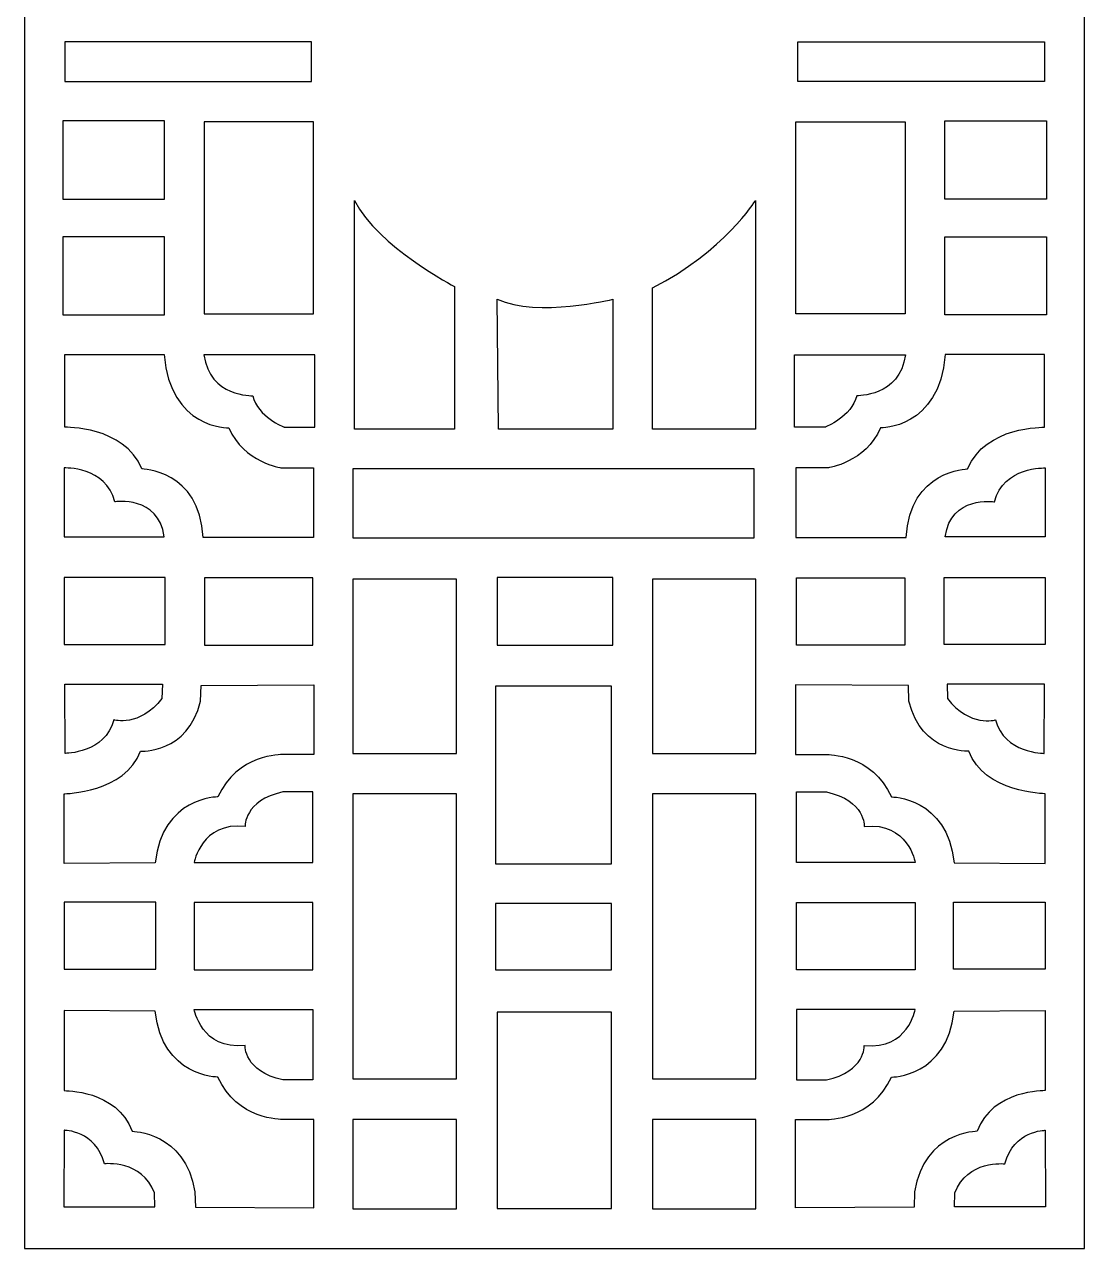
# Model space of a CAD drawing. Header units: centimetres. Extents: x 9.8 to 17.8, y -8.8 to 9.
# Drawn here: x 9.82 to 17.78, y -8.84 to 0.36 of the extents above; entities that cross this region are included whole.
import ezdxf

# ---------------------------------------------------------------- set-up
doc = ezdxf.new("R2010")
doc.units = ezdxf.units.CM
doc.header["$MEASUREMENT"] = 0
doc.layers.add('layer 1', color=7, linetype='Continuous')

msp = doc.modelspace()

# ---------------------------------------------------------------- linework, layer by layer
at = {"layer": 'layer 1', "color": 250, "lineweight": 30}
for points, knots in [([(9.81538, -8.84404), (9.81538, -8.84404), (9.81538, 9.00077), (9.81538, 9.00077), (9.81538, 9.00077), (9.81538, 9.00077), (17.78249, 9.00077), (17.78249, 9.00077), (17.78249, 9.00077), (17.78249, 9.00077), (17.78249, -8.84404), (17.78249, -8.84404), (17.78249, -8.84404), (17.78249, -8.84404), (9.81538, -8.84404), (9.81538, -8.84404)], [0, 0, 0, 0, 0.2, 0.2, 0.2, 0.2, 0.4, 0.4, 0.4, 0.4, 0.6, 0.6, 0.6, 0.6, 1, 1, 1, 1]), ([(10.1188, -0.06834), (10.1188, -0.06834), (10.1188, 0.22886), (10.1188, 0.22886), (10.1188, 0.22886), (10.1188, 0.22886), (11.9728, 0.22886), (11.9728, 0.22886), (11.9728, 0.22886), (11.9728, 0.22886), (11.9728, -0.06834), (11.9728, -0.06834), (11.9728, -0.06834), (11.9728, -0.06834), (10.1188, -0.06834), (10.1188, -0.06834)], [0, 0, 0, 0, 0.2, 0.2, 0.2, 0.2, 0.4, 0.4, 0.4, 0.4, 0.6, 0.6, 0.6, 0.6, 1, 1, 1, 1]), ([(17.48197, -0.06834), (17.48197, -0.06834), (17.48197, 0.22886), (17.48197, 0.22886), (17.48197, 0.22886), (17.48197, 0.22886), (15.62796, 0.22886), (15.62796, 0.22886), (15.62796, 0.22886), (15.62796, 0.22886), (15.62796, -0.06834), (15.62796, -0.06834), (15.62796, -0.06834), (15.62796, -0.06834), (17.48197, -0.06834), (17.48197, -0.06834)], [0, 0, 0, 0, 0.2, 0.2, 0.2, 0.2, 0.4, 0.4, 0.4, 0.4, 0.6, 0.6, 0.6, 0.6, 1, 1, 1, 1]), ([(10.10465, -0.95289), (10.10465, -0.95289), (10.10465, -0.36555), (10.10465, -0.36555), (10.10465, -0.36555), (10.10465, -0.36555), (10.86889, -0.36555), (10.86889, -0.36555), (10.86889, -0.36555), (10.86889, -0.36555), (10.86889, -0.95289), (10.86889, -0.95289), (10.86889, -0.95289), (10.86889, -0.95289), (10.10465, -0.95289), (10.10465, -0.95289)], [0, 0, 0, 0, 0.2, 0.2, 0.2, 0.2, 0.4, 0.4, 0.4, 0.4, 0.6, 0.6, 0.6, 0.6, 1, 1, 1, 1]), ([(17.49612, -0.95289), (17.49612, -0.95289), (17.49612, -0.36555), (17.49612, -0.36555), (17.49612, -0.36555), (17.49612, -0.36555), (16.73188, -0.36555), (16.73188, -0.36555), (16.73188, -0.36555), (16.73188, -0.36555), (16.73188, -0.95289), (16.73188, -0.95289), (16.73188, -0.95289), (16.73188, -0.95289), (17.49612, -0.95289), (17.49612, -0.95289)], [0, 0, 0, 0, 0.2, 0.2, 0.2, 0.2, 0.4, 0.4, 0.4, 0.4, 0.6, 0.6, 0.6, 0.6, 1, 1, 1, 1]), ([(11.1661, -1.8162), (11.1661, -1.8162), (11.1661, -0.37262), (11.1661, -0.37262), (11.1661, -0.37262), (11.1661, -0.37262), (11.98696, -0.37262), (11.98696, -0.37262), (11.98696, -0.37262), (11.98696, -0.37262), (11.98696, -1.8162), (11.98696, -1.8162), (11.98696, -1.8162), (11.98696, -1.8162), (11.1661, -1.8162), (11.1661, -1.8162)], [0, 0, 0, 0, 0.2, 0.2, 0.2, 0.2, 0.4, 0.4, 0.4, 0.4, 0.6, 0.6, 0.6, 0.6, 1, 1, 1, 1]), ([(16.43467, -1.8162), (16.43467, -1.8162), (16.43467, -0.37262), (16.43467, -0.37262), (16.43467, -0.37262), (16.43467, -0.37262), (15.61381, -0.37262), (15.61381, -0.37262), (15.61381, -0.37262), (15.61381, -0.37262), (15.61381, -1.8162), (15.61381, -1.8162), (15.61381, -1.8162), (15.61381, -1.8162), (16.43467, -1.8162), (16.43467, -1.8162)], [0, 0, 0, 0, 0.2, 0.2, 0.2, 0.2, 0.4, 0.4, 0.4, 0.4, 0.6, 0.6, 0.6, 0.6, 1, 1, 1, 1]), ([(12.29478, -2.68306), (12.29478, -2.68306), (13.04841, -2.68306), (13.04841, -2.68306), (13.04841, -2.68306), (13.04841, -2.68306), (13.04841, -1.61099), (13.04841, -1.61099), (13.04841, -1.61099), (13.04841, -1.61099), (12.47523, -1.31378), (12.29478, -0.9635), (12.29478, -0.9635), (12.29478, -0.9635), (12.29478, -2.68306), (12.29478, -2.68306)], [0, 0, 0, 0, 0.2, 0.2, 0.2, 0.2, 0.4, 0.4, 0.4, 0.4, 0.6, 0.6, 0.6, 0.6, 1, 1, 1, 1]), ([(14.53445, -2.68306), (14.53445, -2.68306), (15.3093, -2.68306), (15.3093, -2.68306), (15.3093, -2.68306), (15.3093, -2.68306), (15.3093, -0.9635), (15.3093, -0.9635), (15.3093, -0.9635), (15.3093, -0.9635), (15.07578, -1.34562), (14.53445, -1.6216), (14.53445, -1.6216), (14.53445, -1.6216), (14.53445, -2.68306), (14.53445, -2.68306)], [0, 0, 0, 0, 0.2, 0.2, 0.2, 0.2, 0.4, 0.4, 0.4, 0.4, 0.6, 0.6, 0.6, 0.6, 1, 1, 1, 1]), ([(10.10465, -1.82328), (10.10465, -1.82328), (10.10465, -1.23594), (10.10465, -1.23594), (10.10465, -1.23594), (10.10465, -1.23594), (10.86889, -1.23594), (10.86889, -1.23594), (10.86889, -1.23594), (10.86889, -1.23594), (10.86889, -1.82328), (10.86889, -1.82328), (10.86889, -1.82328), (10.86889, -1.82328), (10.10465, -1.82328), (10.10465, -1.82328)], [0, 0, 0, 0, 0.2, 0.2, 0.2, 0.2, 0.4, 0.4, 0.4, 0.4, 0.6, 0.6, 0.6, 0.6, 1, 1, 1, 1]), ([(17.49612, -1.82328), (17.49612, -1.82328), (17.49612, -1.23594), (17.49612, -1.23594), (17.49612, -1.23594), (17.49612, -1.23594), (16.73188, -1.23594), (16.73188, -1.23594), (16.73188, -1.23594), (16.73188, -1.23594), (16.73188, -1.82328), (16.73188, -1.82328), (16.73188, -1.82328), (16.73188, -1.82328), (17.49612, -1.82328), (17.49612, -1.82328)], [0, 0, 0, 0, 0.2, 0.2, 0.2, 0.2, 0.4, 0.4, 0.4, 0.4, 0.6, 0.6, 0.6, 0.6, 1, 1, 1, 1]), ([(13.37747, -2.68306), (13.37747, -2.68306), (14.23724, -2.68306), (14.23724, -2.68306), (14.23724, -2.68306), (14.23724, -2.68306), (14.23724, -1.70652), (14.23724, -1.70652), (14.23724, -1.70652), (14.23724, -1.70652), (13.67467, -1.84451), (13.36685, -1.70652), (13.36685, -1.70652), (13.36685, -1.70652), (13.37747, -2.68306), (13.37747, -2.68306)], [0, 0, 0, 0, 0.2, 0.2, 0.2, 0.2, 0.4, 0.4, 0.4, 0.4, 0.6, 0.6, 0.6, 0.6, 1, 1, 1, 1]), ([(11.15903, -3.49861), (11.15903, -3.49861), (11.98696, -3.49861), (11.98696, -3.49861), (11.98696, -3.49861), (11.98696, -3.49861), (11.98696, -2.97496), (11.98696, -2.97496), (11.98696, -2.97496), (11.98696, -2.97496), (11.74636, -2.97496), (11.74636, -2.97496), (11.74636, -2.97496), (11.74636, -2.97496), (11.46331, -2.9325), (11.35186, -2.67421), (11.35186, -2.67421), (11.35186, -2.67421), (10.90958, -2.68306), (10.86536, -2.12225), (10.86536, -2.12225), (10.86536, -2.12225), (10.1188, -2.12225), (10.1188, -2.12225), (10.1188, -2.12225), (10.1188, -2.12225), (10.1188, -2.6689), (10.1188, -2.6689), (10.1188, -2.6689), (10.1188, -2.6689), (10.56284, -2.65652), (10.69729, -2.98203), (10.69729, -2.98203), (10.69729, -2.98203), (11.13072, -2.98911), (11.15903, -3.49861)], [0, 0, 0, 0, 0.1, 0.1, 0.1, 0.1, 0.2, 0.2, 0.2, 0.2, 0.3, 0.3, 0.3, 0.3, 0.4, 0.4, 0.4, 0.4, 0.5, 0.5, 0.5, 0.5, 0.6, 0.6, 0.6, 0.6, 0.7, 0.7, 0.7, 0.7, 0.8, 0.8, 0.8, 0.8, 1, 1, 1, 1]), ([(11.99757, -2.66714), (11.99757, -2.66714), (11.76583, -2.66714), (11.76583, -2.66714), (11.76583, -2.66714), (11.76583, -2.66714), (11.56769, -2.59106), (11.53054, -2.43185), (11.53054, -2.43185), (11.53054, -2.43185), (11.20679, -2.44246), (11.16433, -2.12402), (11.16433, -2.12402), (11.16433, -2.12402), (11.99757, -2.12402), (11.99757, -2.12402), (11.99757, -2.12402), (11.99757, -2.12402), (11.99757, -2.66714), (11.99757, -2.66714)], [0, 0, 0, 0, 0.1666667, 0.1666667, 0.1666667, 0.1666667, 0.3333333, 0.3333333, 0.3333333, 0.3333333, 0.5, 0.5, 0.5, 0.5, 0.6666667, 0.6666667, 0.6666667, 0.6666667, 1, 1, 1, 1]), ([(15.60319, -2.66714), (15.60319, -2.66714), (15.83495, -2.66714), (15.83495, -2.66714), (15.83495, -2.66714), (15.83495, -2.66714), (16.03308, -2.59106), (16.07023, -2.43185), (16.07023, -2.43185), (16.07023, -2.43185), (16.39398, -2.44246), (16.43644, -2.12402), (16.43644, -2.12402), (16.43644, -2.12402), (15.60319, -2.12402), (15.60319, -2.12402), (15.60319, -2.12402), (15.60319, -2.12402), (15.60319, -2.66714), (15.60319, -2.66714)], [0, 0, 0, 0, 0.1666667, 0.1666667, 0.1666667, 0.1666667, 0.3333333, 0.3333333, 0.3333333, 0.3333333, 0.5, 0.5, 0.5, 0.5, 0.6666667, 0.6666667, 0.6666667, 0.6666667, 1, 1, 1, 1]), ([(16.44174, -3.49861), (16.44174, -3.49861), (15.61381, -3.49861), (15.61381, -3.49861), (15.61381, -3.49861), (15.61381, -3.49861), (15.61381, -2.97496), (15.61381, -2.97496), (15.61381, -2.97496), (15.61381, -2.97496), (15.8544, -2.97496), (15.8544, -2.97496), (15.8544, -2.97496), (15.8544, -2.97496), (16.13746, -2.9325), (16.24892, -2.67421), (16.24892, -2.67421), (16.24892, -2.67421), (16.69118, -2.68306), (16.73541, -2.12225), (16.73541, -2.12225), (16.73541, -2.12225), (17.48197, -2.12225), (17.48197, -2.12225), (17.48197, -2.12225), (17.48197, -2.12225), (17.48197, -2.6689), (17.48197, -2.6689), (17.48197, -2.6689), (17.48197, -2.6689), (17.03793, -2.65652), (16.90348, -2.98203), (16.90348, -2.98203), (16.90348, -2.98203), (16.47005, -2.98911), (16.44174, -3.49861)], [0, 0, 0, 0, 0.1, 0.1, 0.1, 0.1, 0.2, 0.2, 0.2, 0.2, 0.3, 0.3, 0.3, 0.3, 0.4, 0.4, 0.4, 0.4, 0.5, 0.5, 0.5, 0.5, 0.6, 0.6, 0.6, 0.6, 0.7, 0.7, 0.7, 0.7, 0.8, 0.8, 0.8, 0.8, 1, 1, 1, 1]), ([(10.86536, -3.49153), (10.86536, -3.49153), (10.11349, -3.49153), (10.11349, -3.49153), (10.11349, -3.49153), (10.11349, -3.49153), (10.11349, -2.97496), (10.11349, -2.97496), (10.11349, -2.97496), (10.11349, -2.97496), (10.42486, -2.9608), (10.49562, -3.22971), (10.49562, -3.22971), (10.49562, -3.22971), (10.8229, -3.18017), (10.86536, -3.49153)], [0, 0, 0, 0, 0.2, 0.2, 0.2, 0.2, 0.4, 0.4, 0.4, 0.4, 0.6, 0.6, 0.6, 0.6, 1, 1, 1, 1]), ([(12.28417, -3.50038), (12.28417, -3.50038), (12.28417, -2.98027), (12.28417, -2.98027), (12.28417, -2.98027), (12.28417, -2.98027), (15.29869, -2.98027), (15.29869, -2.98027), (15.29869, -2.98027), (15.29869, -2.98027), (15.29869, -3.50038), (15.29869, -3.50038), (15.29869, -3.50038), (15.29869, -3.50038), (12.28417, -3.50038), (12.28417, -3.50038)], [0, 0, 0, 0, 0.2, 0.2, 0.2, 0.2, 0.4, 0.4, 0.4, 0.4, 0.6, 0.6, 0.6, 0.6, 1, 1, 1, 1]), ([(16.73541, -3.49153), (16.73541, -3.49153), (17.48728, -3.49153), (17.48728, -3.49153), (17.48728, -3.49153), (17.48728, -3.49153), (17.48728, -2.97496), (17.48728, -2.97496), (17.48728, -2.97496), (17.48728, -2.97496), (17.17592, -2.9608), (17.10515, -3.22971), (17.10515, -3.22971), (17.10515, -3.22971), (16.77787, -3.18017), (16.73541, -3.49153)], [0, 0, 0, 0, 0.2, 0.2, 0.2, 0.2, 0.4, 0.4, 0.4, 0.4, 0.6, 0.6, 0.6, 0.6, 1, 1, 1, 1]), ([(10.11453, -4.30284), (10.11453, -4.30284), (10.11453, -3.79758), (10.11453, -3.79758), (10.11453, -3.79758), (10.11453, -3.79758), (10.87317, -3.79758), (10.87317, -3.79758), (10.87317, -3.79758), (10.87317, -3.79758), (10.87317, -4.30284), (10.87317, -4.30284), (10.87317, -4.30284), (10.87317, -4.30284), (10.11453, -4.30284), (10.11453, -4.30284)], [0, 0, 0, 0, 0.2, 0.2, 0.2, 0.2, 0.4, 0.4, 0.4, 0.4, 0.6, 0.6, 0.6, 0.6, 1, 1, 1, 1]), ([(11.16883, -4.30708), (11.16883, -4.30708), (11.16883, -3.80183), (11.16883, -3.80183), (11.16883, -3.80183), (11.16883, -3.80183), (11.98281, -3.80183), (11.98281, -3.80183), (11.98281, -3.80183), (11.98281, -3.80183), (11.98281, -4.30708), (11.98281, -4.30708), (11.98281, -4.30708), (11.98281, -4.30708), (11.16883, -4.30708), (11.16883, -4.30708)], [0, 0, 0, 0, 0.2, 0.2, 0.2, 0.2, 0.4, 0.4, 0.4, 0.4, 0.6, 0.6, 0.6, 0.6, 1, 1, 1, 1]), ([(12.28417, -5.12086), (12.28417, -5.12086), (12.28417, -3.81174), (12.28417, -3.81174), (12.28417, -3.81174), (12.28417, -3.81174), (13.06257, -3.81174), (13.06257, -3.81174), (13.06257, -3.81174), (13.06257, -3.81174), (13.06257, -5.12086), (13.06257, -5.12086), (13.06257, -5.12086), (13.06257, -5.12086), (12.28417, -5.12086), (12.28417, -5.12086)], [0, 0, 0, 0, 0.2, 0.2, 0.2, 0.2, 0.4, 0.4, 0.4, 0.4, 0.6, 0.6, 0.6, 0.6, 1, 1, 1, 1]), ([(13.36685, -4.30708), (13.36685, -4.30708), (13.36685, -3.79758), (13.36685, -3.79758), (13.36685, -3.79758), (13.36685, -3.79758), (14.23724, -3.79758), (14.23724, -3.79758), (14.23724, -3.79758), (14.23724, -3.79758), (14.23724, -4.30708), (14.23724, -4.30708), (14.23724, -4.30708), (14.23724, -4.30708), (13.36685, -4.30708), (13.36685, -4.30708)], [0, 0, 0, 0, 0.2, 0.2, 0.2, 0.2, 0.4, 0.4, 0.4, 0.4, 0.6, 0.6, 0.6, 0.6, 1, 1, 1, 1]), ([(14.53445, -5.12086), (14.53445, -5.12086), (14.53445, -3.81174), (14.53445, -3.81174), (14.53445, -3.81174), (14.53445, -3.81174), (15.31284, -3.81174), (15.31284, -3.81174), (15.31284, -3.81174), (15.31284, -3.81174), (15.31284, -5.12086), (15.31284, -5.12086), (15.31284, -5.12086), (15.31284, -5.12086), (14.53445, -5.12086), (14.53445, -5.12086)], [0, 0, 0, 0, 0.2, 0.2, 0.2, 0.2, 0.4, 0.4, 0.4, 0.4, 0.6, 0.6, 0.6, 0.6, 1, 1, 1, 1]), ([(16.43194, -4.30708), (16.43194, -4.30708), (16.43194, -3.80183), (16.43194, -3.80183), (16.43194, -3.80183), (16.43194, -3.80183), (15.61796, -3.80183), (15.61796, -3.80183), (15.61796, -3.80183), (15.61796, -3.80183), (15.61796, -4.30708), (15.61796, -4.30708), (15.61796, -4.30708), (15.61796, -4.30708), (16.43194, -4.30708), (16.43194, -4.30708)], [0, 0, 0, 0, 0.2, 0.2, 0.2, 0.2, 0.4, 0.4, 0.4, 0.4, 0.6, 0.6, 0.6, 0.6, 1, 1, 1, 1]), ([(17.48624, -4.30284), (17.48624, -4.30284), (17.48624, -3.79758), (17.48624, -3.79758), (17.48624, -3.79758), (17.48624, -3.79758), (16.7276, -3.79758), (16.7276, -3.79758), (16.7276, -3.79758), (16.7276, -3.79758), (16.7276, -4.30284), (16.7276, -4.30284), (16.7276, -4.30284), (16.7276, -4.30284), (17.48624, -4.30284), (17.48624, -4.30284)], [0, 0, 0, 0, 0.2, 0.2, 0.2, 0.2, 0.4, 0.4, 0.4, 0.4, 0.6, 0.6, 0.6, 0.6, 1, 1, 1, 1]), ([(10.1188, -4.60098), (10.1188, -4.60098), (10.12057, -5.12109), (10.12057, -5.12109), (10.12057, -5.12109), (10.12057, -5.12109), (10.42309, -5.12058), (10.48677, -4.86887), (10.48677, -4.86887), (10.48677, -4.86887), (10.67986, -4.9275), (10.84868, -4.70712), (10.84868, -4.70712), (10.84868, -4.70712), (10.85171, -4.60098), (10.85171, -4.60098), (10.85171, -4.60098), (10.85171, -4.60098), (10.1188, -4.60098), (10.1188, -4.60098)], [0, 0, 0, 0, 0.1666667, 0.1666667, 0.1666667, 0.1666667, 0.3333333, 0.3333333, 0.3333333, 0.3333333, 0.5, 0.5, 0.5, 0.5, 0.6666667, 0.6666667, 0.6666667, 0.6666667, 1, 1, 1, 1]), ([(17.48197, -4.60098), (17.48197, -4.60098), (17.4802, -5.12109), (17.4802, -5.12109), (17.4802, -5.12109), (17.4802, -5.12109), (17.17769, -5.12058), (17.114, -4.86887), (17.114, -4.86887), (17.114, -4.86887), (16.92091, -4.9275), (16.75209, -4.70712), (16.75209, -4.70712), (16.75209, -4.70712), (16.74906, -4.60098), (16.74906, -4.60098), (16.74906, -4.60098), (16.74906, -4.60098), (17.48197, -4.60098), (17.48197, -4.60098)], [0, 0, 0, 0, 0.1666667, 0.1666667, 0.1666667, 0.1666667, 0.3333333, 0.3333333, 0.3333333, 0.3333333, 0.5, 0.5, 0.5, 0.5, 0.6666667, 0.6666667, 0.6666667, 0.6666667, 1, 1, 1, 1]), ([(10.11455, -5.94915), (10.11455, -5.94915), (10.79813, -5.94491), (10.79813, -5.94491), (10.79813, -5.94491), (10.84908, -5.44815), (11.26942, -5.44815), (11.26942, -5.44815), (11.26942, -5.44815), (11.40953, -5.12547), (11.75344, -5.12971), (11.75344, -5.12971), (11.75344, -5.12971), (11.75344, -5.12971), (11.99121, -5.12971), (11.99121, -5.12971), (11.99121, -5.12971), (11.99121, -5.12971), (11.99121, -4.60606), (11.99121, -4.60606), (11.99121, -4.60606), (11.99121, -4.60606), (11.14204, -4.61154), (11.14204, -4.61154), (11.14204, -4.61154), (11.14204, -4.61154), (11.1378, -4.72777), (11.1378, -4.72777), (11.1378, -4.72777), (11.04439, -5.12547), (10.68774, -5.10424), (10.68774, -5.10424), (10.68774, -5.10424), (10.5731, -5.41843), (10.11455, -5.42408), (10.11455, -5.42408), (10.11455, -5.42408), (10.11455, -5.42408), (10.11455, -5.94915), (10.11455, -5.94915)], [0, 0, 0, 0, 0.0909091, 0.0909091, 0.0909091, 0.0909091, 0.1818182, 0.1818182, 0.1818182, 0.1818182, 0.2727273, 0.2727273, 0.2727273, 0.2727273, 0.3636364, 0.3636364, 0.3636364, 0.3636364, 0.4545455, 0.4545455, 0.4545455, 0.4545455, 0.5454545, 0.5454545, 0.5454545, 0.5454545, 0.6363636, 0.6363636, 0.6363636, 0.6363636, 0.7272727, 0.7272727, 0.7272727, 0.7272727, 0.8181818, 0.8181818, 0.8181818, 0.8181818, 1, 1, 1, 1]), ([(13.35624, -5.95234), (13.35624, -5.95234), (13.35624, -4.61491), (13.35624, -4.61491), (13.35624, -4.61491), (13.35624, -4.61491), (14.22662, -4.61491), (14.22662, -4.61491), (14.22662, -4.61491), (14.22662, -4.61491), (14.22662, -5.95234), (14.22662, -5.95234), (14.22662, -5.95234), (14.22662, -5.95234), (13.35624, -5.95234), (13.35624, -5.95234)], [0, 0, 0, 0, 0.2, 0.2, 0.2, 0.2, 0.4, 0.4, 0.4, 0.4, 0.6, 0.6, 0.6, 0.6, 1, 1, 1, 1]), ([(17.48621, -5.94915), (17.48621, -5.94915), (16.80264, -5.94491), (16.80264, -5.94491), (16.80264, -5.94491), (16.75169, -5.44815), (16.33135, -5.44815), (16.33135, -5.44815), (16.33135, -5.44815), (16.19124, -5.12547), (15.84733, -5.12971), (15.84733, -5.12971), (15.84733, -5.12971), (15.84733, -5.12971), (15.60957, -5.12971), (15.60957, -5.12971), (15.60957, -5.12971), (15.60957, -5.12971), (15.60957, -4.60606), (15.60957, -4.60606), (15.60957, -4.60606), (15.60957, -4.60606), (16.45873, -4.61154), (16.45873, -4.61154), (16.45873, -4.61154), (16.45873, -4.61154), (16.46297, -4.72777), (16.46297, -4.72777), (16.46297, -4.72777), (16.55638, -5.12547), (16.91303, -5.10424), (16.91303, -5.10424), (16.91303, -5.10424), (17.02766, -5.41843), (17.48621, -5.42408), (17.48621, -5.42408), (17.48621, -5.42408), (17.48621, -5.42408), (17.48621, -5.94915), (17.48621, -5.94915)], [0, 0, 0, 0, 0.0909091, 0.0909091, 0.0909091, 0.0909091, 0.1818182, 0.1818182, 0.1818182, 0.1818182, 0.2727273, 0.2727273, 0.2727273, 0.2727273, 0.3636364, 0.3636364, 0.3636364, 0.3636364, 0.4545455, 0.4545455, 0.4545455, 0.4545455, 0.5454545, 0.5454545, 0.5454545, 0.5454545, 0.6363636, 0.6363636, 0.6363636, 0.6363636, 0.7272727, 0.7272727, 0.7272727, 0.7272727, 0.8181818, 0.8181818, 0.8181818, 0.8181818, 1, 1, 1, 1]), ([(11.98272, -5.41099), (11.98272, -5.41099), (11.98272, -5.94173), (11.98272, -5.94173), (11.98272, -5.94173), (11.98272, -5.94173), (11.09109, -5.94173), (11.09109, -5.94173), (11.09109, -5.94173), (11.09109, -5.94173), (11.14204, -5.63603), (11.47322, -5.66999), (11.47322, -5.66999), (11.47322, -5.66999), (11.46473, -5.47468), (11.75768, -5.41099), (11.75768, -5.41099), (11.75768, -5.41099), (11.98272, -5.41099), (11.98272, -5.41099)], [0, 0, 0, 0, 0.1666667, 0.1666667, 0.1666667, 0.1666667, 0.3333333, 0.3333333, 0.3333333, 0.3333333, 0.5, 0.5, 0.5, 0.5, 0.6666667, 0.6666667, 0.6666667, 0.6666667, 1, 1, 1, 1]), ([(12.28417, -7.56928), (12.28417, -7.56928), (12.28417, -5.42515), (12.28417, -5.42515), (12.28417, -5.42515), (12.28417, -5.42515), (13.06257, -5.42515), (13.06257, -5.42515), (13.06257, -5.42515), (13.06257, -5.42515), (13.06257, -7.56928), (13.06257, -7.56928), (13.06257, -7.56928), (13.06257, -7.56928), (12.28417, -7.56928), (12.28417, -7.56928)], [0, 0, 0, 0, 0.2, 0.2, 0.2, 0.2, 0.4, 0.4, 0.4, 0.4, 0.6, 0.6, 0.6, 0.6, 1, 1, 1, 1]), ([(14.53445, -7.56928), (14.53445, -7.56928), (14.53445, -5.42515), (14.53445, -5.42515), (14.53445, -5.42515), (14.53445, -5.42515), (15.31284, -5.42515), (15.31284, -5.42515), (15.31284, -5.42515), (15.31284, -5.42515), (15.31284, -7.56928), (15.31284, -7.56928), (15.31284, -7.56928), (15.31284, -7.56928), (14.53445, -7.56928), (14.53445, -7.56928)], [0, 0, 0, 0, 0.2, 0.2, 0.2, 0.2, 0.4, 0.4, 0.4, 0.4, 0.6, 0.6, 0.6, 0.6, 1, 1, 1, 1]), ([(15.61806, -5.41099), (15.61806, -5.41099), (15.61806, -5.94173), (15.61806, -5.94173), (15.61806, -5.94173), (15.61806, -5.94173), (16.50967, -5.94173), (16.50967, -5.94173), (16.50967, -5.94173), (16.50967, -5.94173), (16.45873, -5.63603), (16.12755, -5.66999), (16.12755, -5.66999), (16.12755, -5.66999), (16.13604, -5.47468), (15.84308, -5.41099), (15.84308, -5.41099), (15.84308, -5.41099), (15.61806, -5.41099), (15.61806, -5.41099)], [0, 0, 0, 0, 0.1666667, 0.1666667, 0.1666667, 0.1666667, 0.3333333, 0.3333333, 0.3333333, 0.3333333, 0.5, 0.5, 0.5, 0.5, 0.6666667, 0.6666667, 0.6666667, 0.6666667, 1, 1, 1, 1]), ([(10.11455, -6.74418), (10.11455, -6.74418), (10.11455, -6.23893), (10.11455, -6.23893), (10.11455, -6.23893), (10.11455, -6.23893), (10.80238, -6.23893), (10.80238, -6.23893), (10.80238, -6.23893), (10.80238, -6.23893), (10.80238, -6.74418), (10.80238, -6.74418), (10.80238, -6.74418), (10.80238, -6.74418), (10.11455, -6.74418), (10.11455, -6.74418)], [0, 0, 0, 0, 0.2, 0.2, 0.2, 0.2, 0.4, 0.4, 0.4, 0.4, 0.6, 0.6, 0.6, 0.6, 1, 1, 1, 1]), ([(11.09101, -6.74843), (11.09101, -6.74843), (11.09101, -6.24317), (11.09101, -6.24317), (11.09101, -6.24317), (11.09101, -6.24317), (11.98279, -6.24317), (11.98279, -6.24317), (11.98279, -6.24317), (11.98279, -6.24317), (11.98279, -6.74843), (11.98279, -6.74843), (11.98279, -6.74843), (11.98279, -6.74843), (11.09101, -6.74843), (11.09101, -6.74843)], [0, 0, 0, 0, 0.2, 0.2, 0.2, 0.2, 0.4, 0.4, 0.4, 0.4, 0.6, 0.6, 0.6, 0.6, 1, 1, 1, 1]), ([(13.35624, -6.74843), (13.35624, -6.74843), (13.35624, -6.24954), (13.35624, -6.24954), (13.35624, -6.24954), (13.35624, -6.24954), (14.22662, -6.24954), (14.22662, -6.24954), (14.22662, -6.24954), (14.22662, -6.24954), (14.22662, -6.74843), (14.22662, -6.74843), (14.22662, -6.74843), (14.22662, -6.74843), (13.35624, -6.74843), (13.35624, -6.74843)], [0, 0, 0, 0, 0.2, 0.2, 0.2, 0.2, 0.4, 0.4, 0.4, 0.4, 0.6, 0.6, 0.6, 0.6, 1, 1, 1, 1]), ([(16.50975, -6.74843), (16.50975, -6.74843), (16.50975, -6.24317), (16.50975, -6.24317), (16.50975, -6.24317), (16.50975, -6.24317), (15.61798, -6.24317), (15.61798, -6.24317), (15.61798, -6.24317), (15.61798, -6.24317), (15.61798, -6.74843), (15.61798, -6.74843), (15.61798, -6.74843), (15.61798, -6.74843), (16.50975, -6.74843), (16.50975, -6.74843)], [0, 0, 0, 0, 0.2, 0.2, 0.2, 0.2, 0.4, 0.4, 0.4, 0.4, 0.6, 0.6, 0.6, 0.6, 1, 1, 1, 1]), ([(17.48621, -6.74418), (17.48621, -6.74418), (17.48621, -6.23893), (17.48621, -6.23893), (17.48621, -6.23893), (17.48621, -6.23893), (16.79839, -6.23893), (16.79839, -6.23893), (16.79839, -6.23893), (16.79839, -6.23893), (16.79839, -6.74418), (16.79839, -6.74418), (16.79839, -6.74418), (16.79839, -6.74418), (17.48621, -6.74418), (17.48621, -6.74418)], [0, 0, 0, 0, 0.2, 0.2, 0.2, 0.2, 0.4, 0.4, 0.4, 0.4, 0.6, 0.6, 0.6, 0.6, 1, 1, 1, 1]), ([(10.11455, -7.05413), (10.11455, -7.05413), (10.79813, -7.05837), (10.79813, -7.05837), (10.79813, -7.05837), (10.84908, -7.55513), (11.26942, -7.55513), (11.26942, -7.55513), (11.26942, -7.55513), (11.40953, -7.87782), (11.75344, -7.87357), (11.75344, -7.87357), (11.75344, -7.87357), (11.75344, -7.87357), (11.99121, -7.87357), (11.99121, -7.87357), (11.99121, -7.87357), (11.99121, -7.87357), (11.99121, -8.53874), (11.99121, -8.53874), (11.99121, -8.53874), (11.99121, -8.53874), (11.09958, -8.53326), (11.09958, -8.53326), (11.09958, -8.53326), (11.09958, -8.53326), (11.09534, -8.41704), (11.09534, -8.41704), (11.09534, -8.41704), (11.02316, -7.96273), (10.62405, -7.96273), (10.62405, -7.96273), (10.62405, -7.96273), (10.50942, -7.64854), (10.11455, -7.65703), (10.11455, -7.65703), (10.11455, -7.65703), (10.11455, -7.65703), (10.11455, -7.05413), (10.11455, -7.05413)], [0, 0, 0, 0, 0.0909091, 0.0909091, 0.0909091, 0.0909091, 0.1818182, 0.1818182, 0.1818182, 0.1818182, 0.2727273, 0.2727273, 0.2727273, 0.2727273, 0.3636364, 0.3636364, 0.3636364, 0.3636364, 0.4545455, 0.4545455, 0.4545455, 0.4545455, 0.5454545, 0.5454545, 0.5454545, 0.5454545, 0.6363636, 0.6363636, 0.6363636, 0.6363636, 0.7272727, 0.7272727, 0.7272727, 0.7272727, 0.8181818, 0.8181818, 0.8181818, 0.8181818, 1, 1, 1, 1]), ([(11.98272, -7.57636), (11.98272, -7.57636), (11.98272, -7.04563), (11.98272, -7.04563), (11.98272, -7.04563), (11.98272, -7.04563), (11.09109, -7.04563), (11.09109, -7.04563), (11.09109, -7.04563), (11.09109, -7.04563), (11.14204, -7.35133), (11.47322, -7.31737), (11.47322, -7.31737), (11.47322, -7.31737), (11.46473, -7.51267), (11.75768, -7.57636), (11.75768, -7.57636), (11.75768, -7.57636), (11.98272, -7.57636), (11.98272, -7.57636)], [0, 0, 0, 0, 0.1666667, 0.1666667, 0.1666667, 0.1666667, 0.3333333, 0.3333333, 0.3333333, 0.3333333, 0.5, 0.5, 0.5, 0.5, 0.6666667, 0.6666667, 0.6666667, 0.6666667, 1, 1, 1, 1]), ([(13.36685, -8.54228), (13.36685, -8.54228), (13.36685, -7.06686), (13.36685, -7.06686), (13.36685, -7.06686), (13.36685, -7.06686), (14.22662, -7.06686), (14.22662, -7.06686), (14.22662, -7.06686), (14.22662, -7.06686), (14.22662, -8.54228), (14.22662, -8.54228), (14.22662, -8.54228), (14.22662, -8.54228), (13.36685, -8.54228), (13.36685, -8.54228)], [0, 0, 0, 0, 0.2, 0.2, 0.2, 0.2, 0.4, 0.4, 0.4, 0.4, 0.6, 0.6, 0.6, 0.6, 1, 1, 1, 1]), ([(17.48621, -7.05413), (17.48621, -7.05413), (16.80264, -7.05837), (16.80264, -7.05837), (16.80264, -7.05837), (16.75169, -7.55513), (16.33135, -7.55513), (16.33135, -7.55513), (16.33135, -7.55513), (16.19124, -7.87782), (15.84733, -7.87357), (15.84733, -7.87357), (15.84733, -7.87357), (15.84733, -7.87357), (15.60957, -7.87357), (15.60957, -7.87357), (15.60957, -7.87357), (15.60957, -7.87357), (15.60957, -8.53874), (15.60957, -8.53874), (15.60957, -8.53874), (15.60957, -8.53874), (16.50118, -8.53326), (16.50118, -8.53326), (16.50118, -8.53326), (16.50118, -8.53326), (16.50543, -8.41704), (16.50543, -8.41704), (16.50543, -8.41704), (16.57761, -7.96273), (16.97671, -7.96273), (16.97671, -7.96273), (16.97671, -7.96273), (17.09135, -7.64854), (17.48621, -7.65703), (17.48621, -7.65703), (17.48621, -7.65703), (17.48621, -7.65703), (17.48621, -7.05413), (17.48621, -7.05413)], [0, 0, 0, 0, 0.0909091, 0.0909091, 0.0909091, 0.0909091, 0.1818182, 0.1818182, 0.1818182, 0.1818182, 0.2727273, 0.2727273, 0.2727273, 0.2727273, 0.3636364, 0.3636364, 0.3636364, 0.3636364, 0.4545455, 0.4545455, 0.4545455, 0.4545455, 0.5454545, 0.5454545, 0.5454545, 0.5454545, 0.6363636, 0.6363636, 0.6363636, 0.6363636, 0.7272727, 0.7272727, 0.7272727, 0.7272727, 0.8181818, 0.8181818, 0.8181818, 0.8181818, 1, 1, 1, 1]), ([(15.61806, -7.57636), (15.61806, -7.57636), (15.61806, -7.04563), (15.61806, -7.04563), (15.61806, -7.04563), (15.61806, -7.04563), (16.50967, -7.04563), (16.50967, -7.04563), (16.50967, -7.04563), (16.50967, -7.04563), (16.45873, -7.35133), (16.12755, -7.31737), (16.12755, -7.31737), (16.12755, -7.31737), (16.13604, -7.51267), (15.84308, -7.57636), (15.84308, -7.57636), (15.84308, -7.57636), (15.61806, -7.57636), (15.61806, -7.57636)], [0, 0, 0, 0, 0.1666667, 0.1666667, 0.1666667, 0.1666667, 0.3333333, 0.3333333, 0.3333333, 0.3333333, 0.5, 0.5, 0.5, 0.5, 0.6666667, 0.6666667, 0.6666667, 0.6666667, 1, 1, 1, 1]), ([(12.28417, -8.54582), (12.28417, -8.54582), (12.28417, -7.87357), (12.28417, -7.87357), (12.28417, -7.87357), (12.28417, -7.87357), (13.06257, -7.87357), (13.06257, -7.87357), (13.06257, -7.87357), (13.06257, -7.87357), (13.06257, -8.54582), (13.06257, -8.54582), (13.06257, -8.54582), (13.06257, -8.54582), (12.28417, -8.54582), (12.28417, -8.54582)], [0, 0, 0, 0, 0.2, 0.2, 0.2, 0.2, 0.4, 0.4, 0.4, 0.4, 0.6, 0.6, 0.6, 0.6, 1, 1, 1, 1]), ([(14.53445, -8.54582), (14.53445, -8.54582), (14.53445, -7.87357), (14.53445, -7.87357), (14.53445, -7.87357), (14.53445, -7.87357), (15.31284, -7.87357), (15.31284, -7.87357), (15.31284, -7.87357), (15.31284, -7.87357), (15.31284, -8.54582), (15.31284, -8.54582), (15.31284, -8.54582), (15.31284, -8.54582), (14.53445, -8.54582), (14.53445, -8.54582)], [0, 0, 0, 0, 0.2, 0.2, 0.2, 0.2, 0.4, 0.4, 0.4, 0.4, 0.6, 0.6, 0.6, 0.6, 1, 1, 1, 1]), ([(10.11173, -8.53168), (10.11173, -8.53168), (10.11349, -7.95494), (10.11349, -7.95494), (10.11349, -7.95494), (10.11349, -7.95494), (10.35232, -7.95545), (10.41601, -8.20717), (10.41601, -8.20717), (10.41601, -8.20717), (10.70109, -8.17684), (10.79207, -8.42553), (10.79207, -8.42553), (10.79207, -8.42553), (10.7951, -8.53168), (10.7951, -8.53168), (10.7951, -8.53168), (10.7951, -8.53168), (10.11173, -8.53168), (10.11173, -8.53168)], [0, 0, 0, 0, 0.1666667, 0.1666667, 0.1666667, 0.1666667, 0.3333333, 0.3333333, 0.3333333, 0.3333333, 0.5, 0.5, 0.5, 0.5, 0.6666667, 0.6666667, 0.6666667, 0.6666667, 1, 1, 1, 1]), ([(17.48904, -8.53168), (17.48904, -8.53168), (17.48728, -7.95494), (17.48728, -7.95494), (17.48728, -7.95494), (17.48728, -7.95494), (17.24845, -7.95545), (17.18476, -8.20717), (17.18476, -8.20717), (17.18476, -8.20717), (16.89969, -8.17684), (16.8087, -8.42553), (16.8087, -8.42553), (16.8087, -8.42553), (16.80567, -8.53168), (16.80567, -8.53168), (16.80567, -8.53168), (16.80567, -8.53168), (17.48904, -8.53168), (17.48904, -8.53168)], [0, 0, 0, 0, 0.1666667, 0.1666667, 0.1666667, 0.1666667, 0.3333333, 0.3333333, 0.3333333, 0.3333333, 0.5, 0.5, 0.5, 0.5, 0.6666667, 0.6666667, 0.6666667, 0.6666667, 1, 1, 1, 1])]:
    msp.add_open_spline(points, degree=3, knots=knots, dxfattribs=at)

doc.saveas('drawing.dxf')
